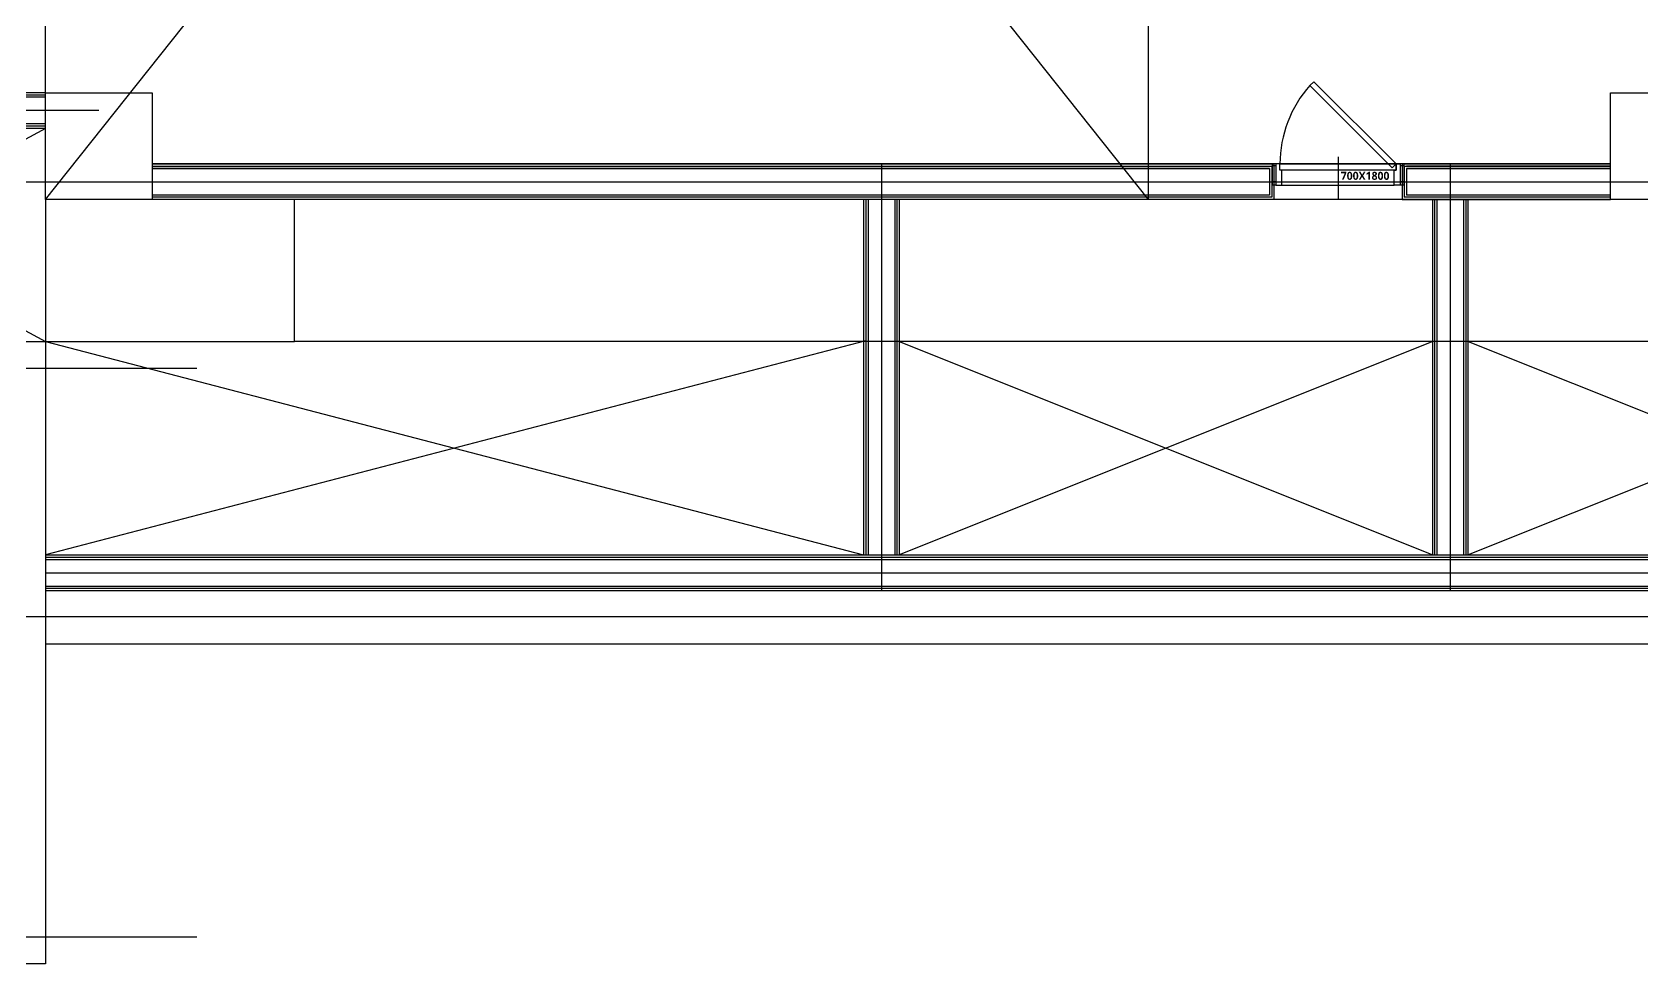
# Model space of a CAD drawing. Header units: millimetres. Extents: x 0 to 356400, y 0 to 68257.
# Drawn here: x 332371.2 to 332733.2, y 6521.9 to 6731.5 of the extents above; entities that cross this region are included whole.
import ezdxf
from ezdxf.enums import TextEntityAlignment as Align

# ---------------------------------------------------------------- set-up
doc = ezdxf.new("R2010")
doc.units = ezdxf.units.MM
doc.header["$LTSCALE"] = 75
doc.layers.add('8', color=8, linetype='Continuous')
doc.layers.add('G(그리드1)', color=185, linetype='Continuous', plot=False)
doc.styles.add('SHP-나눔bo', font='')
doc.styles.get('SHP-나눔bo').set_extended_font_data('NanumGothic', bold=True)

# ---------------------------------------------------------------- blocks, each defined once
blk = doc.blocks.new('G$C7369CDF7')
at = {"layer": '8'}
for p, q in [((16730.3, 5950), (16730.3, 45750)), ((18930.3, 11550), (18930.3, 23650)), ((19330.3, 11550), (19330.3, 23650)), ((19005.3, 11550), (19005.3, 23325)), ((19017.8, 11550), (19017.8, 23337.5)), ((19030.3, 11550), (19030.3, 23350)), ((18855.3, 11550), (18855.3, 23175)), ((18830.3, 11550), (18830.3, 23150)), ((18842.8, 11550), (18842.8, 23162.5)), ((17630.3, 22550), (17630.3, 12950)), ((17630.3, 22550), (17630.3, 19550)), ((17630.3, 19550), (18830.3, 22550)), ((17630.3, 22550), (18830.3, 19550)), ((16230.3, 20350), (16230.3, 20950)), ((16830.3, 20950), (16830.3, 20350)), ((16830.3, 20350), (16230.3, 20350)), ((16630.3, 20350), (16630.3, 12150)), ((16630.3, 19177.5), (16630.3, 20350)), ((16642.8, 20350), (16642.8, 19202.5)), ((16642.8, 19190), (16642.8, 20350)), ((16655.3, 20350), (16655.3, 19202.5)), ((16655.3, 19202.5), (16655.3, 20350)), ((16805.3, 20350), (16805.3, 19202.5)), ((16805.3, 20350), (16805.3, 19202.5)), ((16817.8, 20350), (16817.8, 19202.5)), ((16817.8, 20350), (16817.8, 19190)), ((16830.3, 20350), (16830.3, 12350)), ((16830.3, 19177.5), (16830.3, 20350)), ((18830.3, 19550), (16830.3, 19550)), ((18830.3, 19537.5), (16830.3, 19537.5)), ((18830.3, 19525), (16830.3, 19525)), ((19030.3, 19450), (16630.3, 19450)), ((18830.3, 19375), (16830.3, 19375)), ((18830.3, 19362.5), (16830.3, 19362.5)), ((18830.3, 19350), (16830.3, 19350)), ((17630.3, 16350), (18830.3, 19350)), ((17630.3, 19350), (18830.3, 16350)), ((16642.8, 19190), (16817.8, 19190)), ((16655.3, 19202.5), (16805.3, 19202.5)), ((16168.3, 18682.2), (16630.3, 19144.2)), ((16189.4, 18659.4), (16652.3, 19122.2)), ((16630.3, 19187.5), (16630.3, 19167.5)), ((16630.3, 19187.5), (16750.3, 19187.5)), ((16630.3, 19177.5), (16830.3, 19177.5)), ((16630.3, 19177.5), (16750.3, 19177.5)), ((16630.3, 19144.2), (16630.3, 19167.5)), ((16630.3, 19167.5), (16750.3, 19167.5)), ((16630.3, 19167.5), (16750.3, 19167.5)), ((16630.3, 19144.2), (16652.3, 19122.2)), ((16665.3, 19144.2), (16630.3, 19144.2)), ((16630.3, 19144.2), (16665.3, 19144.2)), ((16630.3, 18490.8), (16630.3, 19144.2)), ((16640.3, 19187.5), (16640.3, 19167.5)), ((16665.3, 19132.5), (16665.3, 19144.2)), ((16665.3, 19144.2), (16665.3, 18490.8)), ((16750.3, 19132.5), (16665.3, 19132.5)), ((16730.3, 19187.5), (16730.3, 19167.5)), ((16750.3, 19187.5), (16750.3, 19167.5)), ((16750.3, 19167.5), (16750.3, 19132.5)), ((16750.3, 18485), (16750.3, 19132.5)), ((16830.3, 19177.5), (16830.3, 18457.5)), ((16590.3, 18817.5), (16828.6, 18817.5)), ((16168.3, 18682.2), (16189.4, 18659.4)), ((16665.3, 18490.8), (16630.3, 18490.8)), ((16630.3, 18490.8), (16630.3, 18467.5)), ((16665.3, 18490.8), (16630.3, 18490.8)), ((16630.3, 18467.5), (16630.3, 18447.5)), ((16630.3, 18467.5), (16750.3, 18467.5)), ((16640.3, 18467.5), (16750.3, 18467.5)), ((16640.3, 18467.5), (16640.3, 18447.5)), ((16665.3, 18502.5), (16665.3, 18490.8)), ((16750.3, 18502.5), (16665.3, 18502.5)), ((16730.3, 18467.5), (16730.3, 18447.5)), ((16750.3, 18467.5), (16750.3, 18502.5)), ((16750.3, 18467.5), (16750.3, 18447.5)), ((16630.3, 12150), (16630.3, 18457.5)), ((16630.3, 18457.5), (16830.3, 18457.5)), ((16630.3, 18457.5), (16750.3, 18457.5)), ((16630.3, 18447.5), (16750.3, 18447.5)), ((16642.8, 12150), (16642.8, 18445)), ((16642.8, 18445), (16817.8, 18445)), ((16655.3, 18432.5), (16655.3, 12150)), ((16655.3, 12150), (16655.3, 18432.5)), ((16655.3, 18432.5), (16805.3, 18432.5)), ((16805.3, 18432.5), (16805.3, 12150)), ((16805.3, 18432.5), (16805.3, 12150)), ((16817.8, 18445), (16817.8, 12150)), ((16830.3, 18457.5), (16830.3, 12150)), ((9030.3, 11550), (16830.3, 17750)), ((16830.3, 11550), (9030.3, 17750)), ((9030.3, 17750), (16830.3, 17750)), ((16830.3, 17750), (16830.3, 11550)), ((16830.3, 16350), (18830.3, 16350)), ((16830.3, 16337.5), (18830.3, 16337.5)), ((16830.3, 16325), (18830.3, 16325)), ((16630.3, 16250), (19030.3, 16250)), ((16830.3, 16175), (18830.3, 16175)), ((16830.3, 16162.5), (18830.3, 16162.5)), ((16830.3, 16150), (18830.3, 16150)), ((17625.6, 16162.5), (18830.3, 11550)), ((17630.3, 11550), (18830.3, 16150)), ((17630.3, 12950), (16830.3, 12950)), ((16830.3, 12950), (16830.3, 11550)), ((17630.3, 11550), (17630.3, 12950)), ((17780.3, 9000), (17780.3, 12400)), ((20980.3, 12400), (20980.3, 0)), ((16230.3, 12150), (16830.3, 12150)), ((16230.3, 11550), (16230.3, 12150)), ((16830.3, 12150), (16830.3, 11550)), ((16330.3, 11850), (16330.3, 8250)), ((16830.3, 11550), (9030.3, 11550)), ((16230.3, 11550), (16230.3, 9150)), ((16830.3, 11550), (16230.3, 11550)), ((16242.8, 11550), (16242.8, 9162.5)), ((16255.3, 11550), (16255.3, 9175)), ((16405.3, 11550), (16405.3, 9325)), ((16417.8, 11550), (16417.8, 9337.5)), ((16430.3, 11550), (16430.3, 9350)), ((16430.3, 9350), (17630.3, 11550)), ((16430.3, 11550), (17630.3, 9350)), ((16830.3, 11550), (17630.3, 11550)), ((17630.3, 11550), (21130.3, 11550)), ((17630.3, 9150), (17630.3, 11550)), ((21130.3, 11550), (21130.3, 6960))]:
    blk.add_line(p, q, dxfattribs=at)
blk.add_arc((16633, 19158.8), 668, 228.39157, 269.76546, dxfattribs=at)
at = {"layer": '8', "style": 'SHP-나눔bo'}
blk.add_text('700X1800', height=45, rotation=90, dxfattribs=at).set_placement((16719.9, 18969.9), align=Align.CENTER)

msp = doc.modelspace()

# ---------------------------------------------------------------- linework, layer by layer
at = {"layer": 'G(그리드1)'}
msp.add_lwpolyline([(343075, 56900), (325175, 56900), (325175, 6600), (343075, 6600)], close=True, dxfattribs=at)

# ---------------------------------------------------------------- block references
at = {"xscale": 0.04000000000000001, "yscale": 0.04000000000000001, "zscale": 0.04000000000000001, "rotation": 270}
msp.add_blockref('G$C7369CDF7', (331912.17, 7367.09), dxfattribs=at)

doc.saveas('drawing.dxf')
